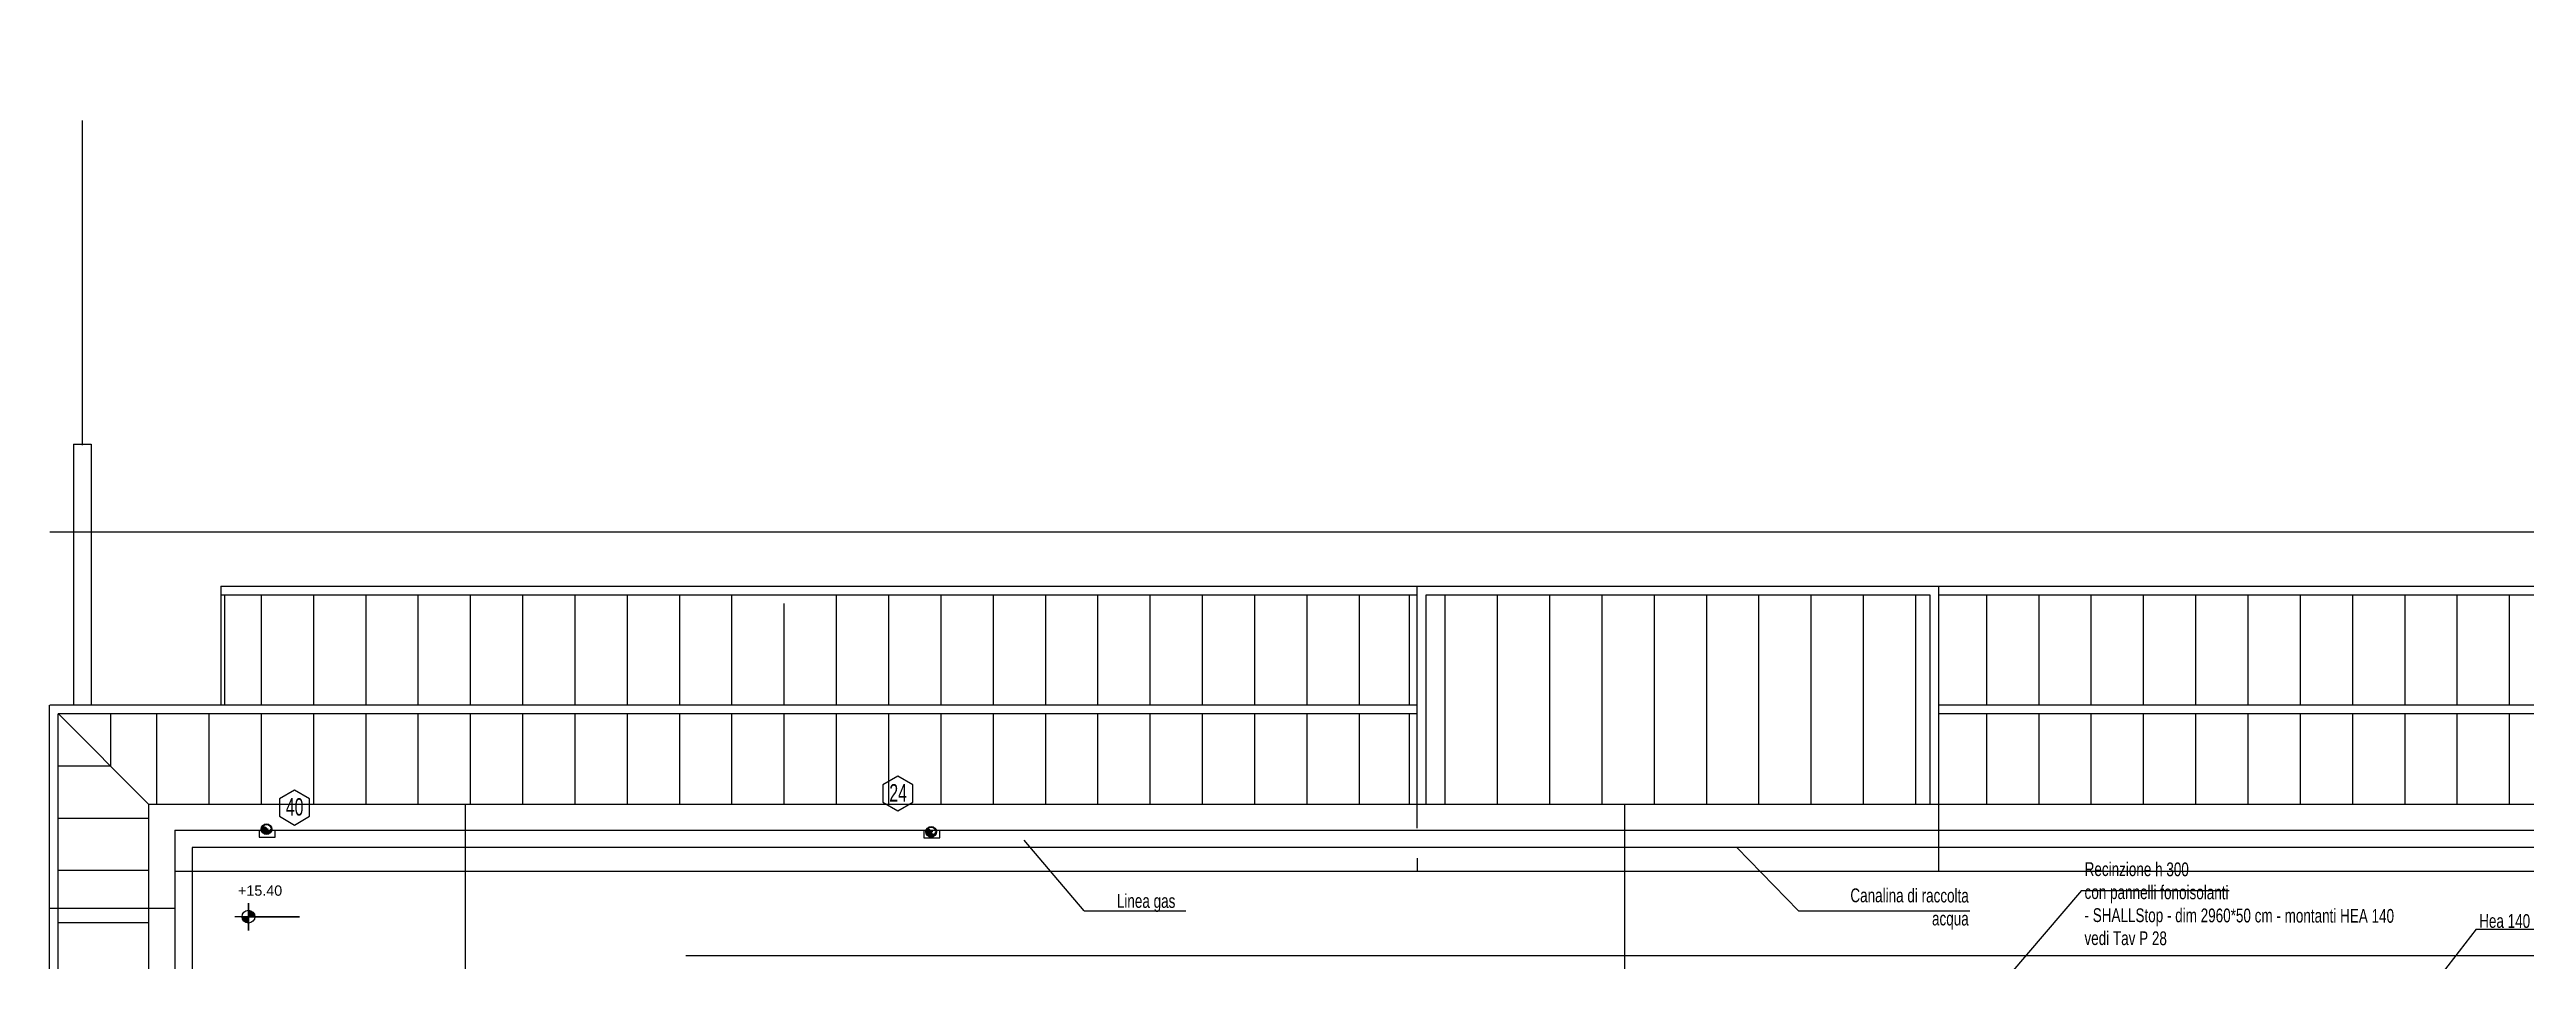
# Model space of a CAD drawing. Header units: millimetres. Extents: x -3782782348 to 131293, y -36553 to 57271.
# Drawn here: x 90182 to 93025, y -17338 to -16291 of the extents above; entities that cross this region are included whole.
import ezdxf

# ---------------------------------------------------------------- set-up
doc = ezdxf.new("R2010")
doc.units = ezdxf.units.MM
doc.header["$LTSCALE"] = 0.01
doc.layers.get('Defpoints').update_dxf_attribs({"color": 253})
for name, color, linetype in [('0_visto', 2, 'Continuous'), ('X_Esterno', 8, 'Continuous'), ('X_FOROMETRIA SCARICO NUMERAZIONE', 6, 'Continuous'), ('X_Proiezini', 1, 'Continuous'), ('X_quote 1', 253, 'Continuous'), ('X_Quote altimetriche', 5, 'Continuous'), ('X_TESTI', 253, 'Continuous')]:
    doc.layers.add(name, color=color, linetype=linetype)
doc.styles.add('Max 50', font='arial.ttf', dxfattribs={"width": 0.65, "height": 0.125})
doc.styles.add('QUOTE', font='simplex.shx', dxfattribs={"width": 0.7})
doc.styles.get("Standard").update_dxf_attribs({"font": 'arial.ttf'})
doc.dimstyles.get("Standard").update_dxf_attribs({"dimscale": 0, "dimtxt": 0.18, "dimasz": 0.18, "dimexe": 0.18, "dimexo": 0.0625, "dimgap": 0.09, "dimtad": 1, "dimdec": 0, "dimzin": 0, "dimdsep": 46, "dimtxsty": 'Standard', "dimcen": 0.09, "dimclrd": 256, "dimclre": 256, "dimclrt": 5, "dimadec": 0, "dimazin": 0, "dimtfac": 1, "dimtdec": 0, "dimtix": 1, "dimtofl": 0, "dimtmove": 2, "dimatfit": 3, "dimfxl": 1, "dimtolj": 1, "dimtzin": 0, "dimarcsym": 0})

# ---------------------------------------------------------------- blocks, each defined once
blk = doc.blocks.new('*D230')
at = {"layer": 'Defpoints', "color": 0, "transparency": 16777216}
for p in [(90182, -17282), (90295.7, -17276.8, 0), (90295.7, -17282)]:
    blk.add_point(p, dxfattribs=at)
at = {"layer": 'X_quote 1', "lineweight": -2, "transparency": 16777216}
blk.add_line((90182.2, -17276.8, 0), (90295.6, -17276.8, 0), dxfattribs=at)
at = {"layer": 'X_quote 1', "transparency": 16777216}
for points in [[(90182.2, -17276.8, 0), (90182.2, -17276.8, 0), (90182, -17276.8, 0)], [(90295.6, -17276.8, 0), (90295.6, -17276.8, 0), (90295.7, -17276.8, 0)]]:
    blk.add_solid(points, dxfattribs=at)
at = {"layer": 'X_quote 1', "color": 5, "transparency": 16777216, "insert": (90238.9, -17276.6, 0), "char_height": 0.18, "attachment_point": 5}
blk.add_mtext('\\A1;114', dxfattribs=at)
blk = doc.blocks.new('*D97')
at = {"layer": 'Defpoints', "color": 0, "transparency": 16777216}
for p in [(90295.7, -17282), (90325.7, -17276.8), (90325.7, -17276.8, 0)]:
    blk.add_point(p, dxfattribs=at)
at = {"layer": 'X_quote 1', "lineweight": -2, "transparency": 16777216}
blk.add_line((90295.9, -17276.8, 0), (90325.6, -17276.8, 0), dxfattribs=at)
at = {"layer": 'X_quote 1', "transparency": 16777216}
for points in [[(90295.9, -17276.8, 0), (90295.9, -17276.8, 0), (90295.7, -17276.8, 0)], [(90325.6, -17276.8, 0), (90325.6, -17276.8, 0), (90325.7, -17276.8, 0)]]:
    blk.add_solid(points, dxfattribs=at)
at = {"layer": 'X_quote 1', "color": 5, "transparency": 16777216, "insert": (90310.7, -17276.6, 0), "char_height": 0.18, "attachment_point": 5}
blk.add_mtext('\\A1;30', dxfattribs=at)
blk = doc.blocks.new('*D311')
at = {"layer": 'Defpoints', "color": 0, "transparency": 16777216}
for p in [(91751.7, -16844.8, 0), (90182.3, -17043.6, 0), (91751.7, -17043.6, 0)]:
    blk.add_point(p, dxfattribs=at)
at = {"layer": 'X_quote 1', "lineweight": -2, "transparency": 16777216}
blk.add_line((90182.5, -16844.8, 0), (91751.6, -16844.8, 0), dxfattribs=at)
at = {"layer": 'X_quote 1', "transparency": 16777216}
for points in [[(90182.5, -16844.8, 0), (90182.5, -16844.9, 0), (90182.3, -16844.8, 0)], [(91751.6, -16844.8, 0), (91751.6, -16844.9, 0), (91751.7, -16844.8, 0)]]:
    blk.add_solid(points, dxfattribs=at)
at = {"layer": 'X_quote 1', "color": 5, "transparency": 16777216, "insert": (90967, -16844.7, 0), "char_height": 0.18, "attachment_point": 5}
blk.add_mtext('\\A1;1569', dxfattribs=at)
blk = doc.blocks.new('*D312')
at = {"layer": 'Defpoints', "color": 0, "transparency": 16777216}
for p in [(92349.7, -16844.8), (91751.7, -16907.1, 0), (92349.7, -16907.1, 0)]:
    blk.add_point(p, dxfattribs=at)
at = {"layer": 'X_quote 1', "lineweight": -2, "transparency": 16777216}
blk.add_line((91751.9, -16844.8), (92349.5, -16844.8), dxfattribs=at)
at = {"layer": 'X_quote 1', "transparency": 16777216}
for points in [[(91751.9, -16844.8), (91751.9, -16844.9), (91751.7, -16844.8)], [(92349.5, -16844.8), (92349.5, -16844.9), (92349.7, -16844.8)]]:
    blk.add_solid(points, dxfattribs=at)
at = {"layer": 'X_quote 1', "color": 5, "transparency": 16777216, "insert": (92050.7, -16844.7), "char_height": 0.18, "attachment_point": 5}
blk.add_mtext('\\A1;598', dxfattribs=at)
blk = doc.blocks.new('*D313')
at = {"layer": 'Defpoints', "color": 0, "transparency": 16777216}
for p in [(94893.1, -16844.8, 0), (92349.7, -16907.1, 0), (94893.1, -16907)]:
    blk.add_point(p, dxfattribs=at)
at = {"layer": 'X_quote 1', "lineweight": -2, "transparency": 16777216}
blk.add_line((92349.9, -16844.8, 0), (94892.9, -16844.8, 0), dxfattribs=at)
at = {"layer": 'X_quote 1', "transparency": 16777216}
for points in [[(92349.9, -16844.8, 0), (92349.9, -16844.9, 0), (92349.7, -16844.8, 0)], [(94892.9, -16844.8, 0), (94892.9, -16844.9, 0), (94893.1, -16844.8, 0)]]:
    blk.add_solid(points, dxfattribs=at)
at = {"layer": 'X_quote 1', "color": 5, "transparency": 16777216, "insert": (93621.4, -16844.7, 0), "char_height": 0.18, "attachment_point": 5}
blk.add_mtext('\\A1;2543', dxfattribs=at)
blk = doc.blocks.new('*D195')
at = {"layer": 'Defpoints', "color": 0, "transparency": 16777216}
for p in [(90659.2, -17187.1), (90659.2, -17187.1, 0), (90674.2, -17207.1)]:
    blk.add_point(p, dxfattribs=at)
at = {"layer": 'X_quote 1', "lineweight": -2, "transparency": 16777216}
blk.add_line((90659.2, -17206.9, 0), (90659.2, -17187.2, 0), dxfattribs=at)
at = {"layer": 'X_quote 1', "transparency": 16777216}
for points in [[(90659.1, -17187.2, 0), (90659.2, -17187.2, 0), (90659.2, -17187.1, 0)], [(90659.1, -17206.9, 0), (90659.2, -17206.9, 0), (90659.2, -17207.1, 0)]]:
    blk.add_solid(points, dxfattribs=at)
at = {"layer": 'X_quote 1', "color": 5, "transparency": 16777216, "insert": (90659, -17197.1, 0), "char_height": 0.18, "attachment_point": 5, "rotation": 90}
blk.add_mtext('\\A1;20', dxfattribs=at)
blk = doc.blocks.new('*D357')
at = {"layer": 'Defpoints', "color": 0, "transparency": 16777216}
for p in [(90659.2, -17157.1), (90659.2, -17157.1, 0), (90659.2, -17187.1)]:
    blk.add_point(p, dxfattribs=at)
at = {"layer": 'X_quote 1', "lineweight": -2, "transparency": 16777216}
blk.add_line((90659.2, -17186.9, 0), (90659.2, -17157.2, 0), dxfattribs=at)
at = {"layer": 'X_quote 1', "transparency": 16777216}
for points in [[(90659.1, -17157.2, 0), (90659.2, -17157.2, 0), (90659.2, -17157.1, 0)], [(90659.1, -17186.9, 0), (90659.2, -17186.9, 0), (90659.2, -17187.1, 0)]]:
    blk.add_solid(points, dxfattribs=at)
at = {"layer": 'X_quote 1', "color": 5, "transparency": 16777216, "insert": (90659, -17172.1, 0), "char_height": 0.18, "attachment_point": 5, "rotation": 90}
blk.add_mtext('\\A1;30', dxfattribs=at)
blk = doc.blocks.new('*D178')
at = {"layer": 'Defpoints', "color": 0, "transparency": 16777216}
for p in [(90659.2, -17207.1, 0), (90674.2, -17207.1), (90674.2, -17570.1, 0)]:
    blk.add_point(p, dxfattribs=at)
at = {"layer": 'X_quote 1', "lineweight": -2, "transparency": 16777216}
blk.add_line((90659.2, -17569.9, 0), (90659.2, -17207.2, 0), dxfattribs=at)
at = {"layer": 'X_quote 1', "transparency": 16777216}
for points in [[(90659.1, -17207.2, 0), (90659.2, -17207.2, 0), (90659.2, -17207.1, 0)], [(90659.1, -17569.9, 0), (90659.2, -17569.9, 0), (90659.2, -17570.1, 0)]]:
    blk.add_solid(points, dxfattribs=at)
at = {"layer": 'X_quote 1', "color": 5, "transparency": 16777216, "insert": (90650, -17363.9, 0), "char_height": 0.18, "attachment_point": 5, "rotation": 90}
blk.add_mtext('\\A1;363', dxfattribs=at)
blk = doc.blocks.new('*D111')
at = {"layer": 'Defpoints', "color": 0, "transparency": 16777216}
for p in [(90940.8, 3200.2), (90940.8, 3200.2), (90920.8, -17669.4, 0)]:
    blk.add_point(p, dxfattribs=at)
at = {"layer": 'X_quote 1', "lineweight": -2, "transparency": 16777216}
blk.add_line((90921, 3200.2), (90940.6, 3200.2), dxfattribs=at)
at = {"layer": 'X_quote 1', "transparency": 16777216}
for points in [[(90921, 3200.2), (90921, 3200.1), (90920.8, 3200.2)], [(90940.6, 3200.2), (90940.6, 3200.1), (90940.8, 3200.2)]]:
    blk.add_solid(points, dxfattribs=at)
at = {"layer": 'X_quote 1', "color": 5, "transparency": 16777216, "insert": (90930.8, 3200.3), "char_height": 0.18, "attachment_point": 5}
blk.add_mtext('\\A1;20', dxfattribs=at)
blk = doc.blocks.new('*D202')
at = {"layer": 'Defpoints', "color": 0, "transparency": 16777216}
for p in [(90965.7, 2640.1), (90965.7, 2640.1), (90945.7, -18229.5, 0)]:
    blk.add_point(p, dxfattribs=at)
at = {"layer": 'X_quote 1', "lineweight": -2, "transparency": 16777216}
blk.add_line((90945.9, 2640.1), (90965.5, 2640.1), dxfattribs=at)
at = {"layer": 'X_quote 1', "transparency": 16777216}
for points in [[(90945.9, 2640.1), (90945.9, 2640), (90945.7, 2640.1)], [(90965.5, 2640.1), (90965.5, 2640), (90965.7, 2640.1)]]:
    blk.add_solid(points, dxfattribs=at)
at = {"layer": 'X_quote 1', "color": 5, "transparency": 16777216, "insert": (90955.7, 2640.3), "char_height": 0.18, "attachment_point": 5}
blk.add_mtext('\\A1;20', dxfattribs=at)
blk = doc.blocks.new('colonna')
at = {"ltscale": 20}
h = blk.add_hatch(color=256, dxfattribs=at)
h.paths.add_polyline_path([(793.702, -32.366, -1), (793.58, -32.367, -1)])
h.paths.add_polyline_path([(793.586, -32.367, 1), (793.695, -32.366, 1)], flags=16)
blk.add_hatch(color=256).paths.add_polyline_path([(793.692, -32.366, -1), (793.59, -32.367, -1), (793.641, -32.366, 1)])
at = {"color": 2}
for p, q in [((793.661, -32.366), (793.62, -32.367)), ((793.641, -32.387), (793.64, -32.346))]:
    blk.add_line(p, q, dxfattribs=at)
at = {"color": 7}
for radius in [0.0611, 0.0543]:
    blk.add_circle((793.641, -32.366), radius, dxfattribs=at)
at = {"color": 2}
for centre, start, end in [((793.615, -32.367), 0.5919, 180.5919), ((793.666, -32.366), 180.5919, 0.5919)]:
    blk.add_arc(centre, 0.0255, start, end, dxfattribs=at)
blk = doc.blocks.new('*D436')
at = {"layer": '0_visto', "lineweight": -2, "transparency": 16777216}
for p, q in [((91981.3, -17157.1, 0), (91989.5, -17157.1, 0)), ((91989.3, -17157.2, 0), (91989.3, -17186.9, 0)), ((91981.3, -17187.1, 0), (91989.5, -17187.1, 0))]:
    blk.add_line(p, q, dxfattribs=at)
at = {"layer": '0_visto', "transparency": 16777216}
for points in [[(91989.3, -17157.2, 0), (91989.3, -17157.2, 0), (91989.3, -17157.1, 0)], [(91989.3, -17186.9, 0), (91989.3, -17186.9, 0), (91989.3, -17187.1, 0)]]:
    blk.add_solid(points, dxfattribs=at)
at = {"layer": 'Defpoints', "color": 0, "transparency": 16777216}
for p in [(91981.3, -17157.1), (91981.3, -17187.1), (91989.3, -17187.1, 0)]:
    blk.add_point(p, dxfattribs=at)
at = {"layer": '0_visto', "color": 5, "transparency": 16777216, "insert": (91989.1, -17172.1, 0), "char_height": 0.18, "attachment_point": 5, "rotation": 90}
blk.add_mtext('\\A1;30', dxfattribs=at)
blk = doc.blocks.new('*D438')
at = {"layer": 'Defpoints', "color": 0, "transparency": 16777216}
for p in [(93904.7, -17331, 0), (90912.1, -17371.4), (93904.7, -17371.4)]:
    blk.add_point(p, dxfattribs=at)
at = {"layer": 'X_quote 1', "lineweight": -2, "transparency": 16777216}
blk.add_line((90912.3, -17331, 0), (93904.5, -17331, 0), dxfattribs=at)
at = {"layer": 'X_quote 1', "transparency": 16777216}
for points in [[(90912.3, -17331, 0), (90912.3, -17331.1, 0), (90912.1, -17331, 0)], [(93904.5, -17331, 0), (93904.5, -17331.1, 0), (93904.7, -17331, 0)]]:
    blk.add_solid(points, dxfattribs=at)
at = {"layer": 'X_quote 1', "color": 5, "transparency": 16777216, "insert": (92408.4, -17330.9, 0), "char_height": 0.18, "attachment_point": 5}
blk.add_mtext('\\A1;2993', dxfattribs=at)
blk = doc.blocks.new('*D439')
at = {"layer": 'Defpoints', "color": 0, "transparency": 16777216}
for p in [(92004.3, -17187.1, 0), (91989.3, -17372.6, 0), (92006.7, -17372.6, 0)]:
    blk.add_point(p, dxfattribs=at)
at = {"layer": 'X_quote 1', "lineweight": -2, "transparency": 16777216}
blk.add_line((91989.3, -17187.2, 0), (91989.3, -17372.4, 0), dxfattribs=at)
at = {"layer": 'X_quote 1', "transparency": 16777216}
for points in [[(91989.3, -17187.2, 0), (91989.3, -17187.2, 0), (91989.3, -17187.1, 0)], [(91989.3, -17372.4, 0), (91989.3, -17372.4, 0), (91989.3, -17372.6, 0)]]:
    blk.add_solid(points, dxfattribs=at)
at = {"layer": 'X_quote 1', "color": 5, "transparency": 16777216, "insert": (91989.1, -17279.8, 0), "char_height": 0.18, "attachment_point": 5, "rotation": 90}
blk.add_mtext('\\A1;186', dxfattribs=at)
blk = doc.blocks.new('*D403')
at = {"layer": 'Defpoints', "color": 0, "transparency": 16777216}
for p in [(90325.7, -17187.1), (91751.7, -17184.8, 0), (91751.7, -17234.1, 0)]:
    blk.add_point(p, dxfattribs=at)
at = {"layer": 'X_quote 1', "lineweight": -2, "transparency": 16777216}
blk.add_line((90325.9, -17234.1, 0), (91751.6, -17234.1, 0), dxfattribs=at)
at = {"layer": 'X_quote 1', "transparency": 16777216}
for points in [[(90325.9, -17234.1, 0), (90325.9, -17234.1, 0), (90325.7, -17234.1, 0)], [(91751.6, -17234.1, 0), (91751.6, -17234.1, 0), (91751.7, -17234.1, 0)]]:
    blk.add_solid(points, dxfattribs=at)
at = {"layer": 'X_quote 1', "color": 5, "transparency": 16777216, "insert": (91038.7, -17233.9, 0), "char_height": 0.18, "attachment_point": 5}
blk.add_mtext('\\A1;1426', dxfattribs=at)
blk = doc.blocks.new('*D404')
at = {"layer": 'Defpoints', "color": 0, "transparency": 16777216}
for p in [(92349.7, -17184.2, 0), (91751.7, -17219.1, 0), (92349.7, -17234.1, 0)]:
    blk.add_point(p, dxfattribs=at)
at = {"layer": 'X_quote 1', "lineweight": -2, "transparency": 16777216}
for p, q in [((92349.7, -17184.2, 0), (92349.7, -17234.3, 0)), ((91751.7, -17219.2, 0), (91751.7, -17234.3, 0)), ((91751.9, -17234.1, 0), (92349.5, -17234.1, 0))]:
    blk.add_line(p, q, dxfattribs=at)
at = {"layer": 'X_quote 1', "transparency": 16777216}
for points in [[(91751.9, -17234.1, 0), (91751.9, -17234.1, 0), (91751.7, -17234.1, 0)], [(92349.5, -17234.1, 0), (92349.5, -17234.1, 0), (92349.7, -17234.1, 0)]]:
    blk.add_solid(points, dxfattribs=at)
at = {"layer": 'X_quote 1', "color": 5, "transparency": 16777216, "insert": (92050.7, -17233.9, 0), "char_height": 0.18, "attachment_point": 5}
blk.add_mtext('\\A1;598', dxfattribs=at)
blk = doc.blocks.new('*D405')
at = {"layer": 'Defpoints', "color": 0, "transparency": 16777216}
for p in [(92349.7, -17184.2, 0), (124353.7, -17187.1), (124353.7, -17234.1, 0)]:
    blk.add_point(p, dxfattribs=at)
at = {"layer": 'X_quote 1', "lineweight": -2, "transparency": 16777216}
for p, q in [((92349.7, -17184.2, 0), (92349.7, -17234.3, 0)), ((124353.7, -17187.1, 0), (124353.7, -17234.3, 0)), ((92349.9, -17234.1, 0), (124353.5, -17234.1, 0))]:
    blk.add_line(p, q, dxfattribs=at)
at = {"layer": 'X_quote 1', "transparency": 16777216}
for points in [[(92349.9, -17234.1, 0), (92349.9, -17234.1, 0), (92349.7, -17234.1, 0)], [(124353.5, -17234.1, 0), (124353.5, -17234.1, 0), (124353.7, -17234.1, 0)]]:
    blk.add_solid(points, dxfattribs=at)
at = {"layer": 'X_quote 1', "color": 5, "transparency": 16777216, "insert": (108351.7, -17233.9, 0), "char_height": 0.18, "attachment_point": 5}
blk.add_mtext('\\A1;32004', dxfattribs=at)
blk = doc.blocks.new('quota altim')
at = {"layer": 'X_Quote altimetriche', "ltscale": 4}
h = blk.add_hatch(color=256, dxfattribs=at)
h.paths.add_polyline_path([(0, 18.7), (0, 0), (18.7, 0, 0.414214)])
h.paths.add_polyline_path([(0, 0), (-18.7, 0, 0.414214), (0, -18.7)])
blk.add_lwpolyline([(0, 0), (0, 40), (0, 40), (0, -40), (0, -40), (0, 0), (40, 0), (149.3, 0), (0, 0), (-40, 0), (-40, 0)], dxfattribs=at)
blk.add_circle((0, 0), 18.7, dxfattribs=at)

msp = doc.modelspace()

# ---------------------------------------------------------------- linework, layer by layer
at = {"layer": 'X_Esterno'}
for p, q in [((90219.7, -16745.4), (90219.7, -16372.7, 0)), ((90209.7, -16744.3), (90219.7, -16744.3, 0)), ((90209.7, -16744.3), (90209.7, -17043.6, 0)), ((90219.7, -16744.3, 0), (90229.7, -16744.3)), ((90229.7, -16744.3), (90229.7, -17043.6, 0)), ((90378.7, -16907.1, 0), (90378.7, -17043.6, 0)), ((90383.2, -17043.6, 0), (90383.2, -16917.1, 0)), ((90425.2, -17043.6, 0), (90425.2, -16917.1, 0)), ((90485.2, -17043.6, 0), (90485.2, -16917.1, 0)), ((90545.2, -17043.6, 0), (90545.2, -16917.1, 0)), ((90605.2, -17043.6, 0), (90605.2, -16917.1, 0)), ((90605.2, -17043.6, 0), (90605.2, -16917.1, 0)), ((90665.2, -17043.6, 0), (90665.2, -16917.1, 0)), ((90725.2, -17043.6, 0), (90725.2, -16917.1, 0)), ((90785.2, -17043.6, 0), (90785.2, -16917.1, 0)), ((90845.2, -17043.6, 0), (90845.2, -16917.1, 0)), ((90905.2, -17043.6, 0), (90905.2, -16917.1, 0)), ((90965.2, -17043.6, 0), (90965.2, -16917.1, 0)), ((91025.2, -17043.6, 0), (91025.2, -16927, 0)), ((91085.2, -17043.6, 0), (91085.2, -16917.1, 0)), ((91145.2, -17043.6, 0), (91145.2, -16917.1, 0)), ((91205.2, -17043.6, 0), (91205.2, -16917.1, 0)), ((91265.2, -17043.6, 0), (91265.2, -16917.1, 0)), ((91325.2, -17043.6, 0), (91325.2, -16917.1, 0)), ((91385.2, -17043.6, 0), (91385.2, -16917.1, 0)), ((91445.2, -17043.6, 0), (91445.2, -16917.1, 0)), ((91445.2, -17043.6, 0), (91445.2, -16917.1, 0)), ((91505.2, -17043.6, 0), (91505.2, -16917.1, 0)), ((91565.2, -17043.6, 0), (91565.2, -16917.1, 0)), ((91625.2, -17043.6, 0), (91625.2, -16917.1, 0)), ((91685.2, -17043.6, 0), (91685.2, -16917.1, 0)), ((91742.7, -17043.6, 0), (91742.7, -16917.1, 0)), ((91742.7, -17043.6, 0), (91742.7, -16917.1, 0)), ((91783.8, -17158.2, 0), (91783.8, -16917.1, 0)), ((91843.8, -17158.2, 0), (91843.8, -16917.1, 0)), ((91903.8, -17158.2, 0), (91903.8, -16917.1, 0)), ((91963.8, -17158.2, 0), (91963.8, -16917.1, 0)), ((92023.8, -17158.2, 0), (92023.8, -16917.1, 0)), ((92023.8, -17158.2, 0), (92023.8, -16917.1, 0)), ((92083.8, -17158.2, 0), (92083.8, -16917.1, 0)), ((92143.8, -17158.2, 0), (92143.8, -16917.1, 0)), ((92143.8, -17158.2, 0), (92143.8, -16917.1, 0)), ((92203.8, -17158.2, 0), (92203.8, -16917.1, 0)), ((92263.8, -17158.2, 0), (92263.8, -16917.1, 0)), ((92323.8, -17158.2, 0), (92323.8, -16917.1, 0)), ((92405.2, -17043.6, 0), (92405.2, -16917.1, 0)), ((92465.2, -17043.6, 0), (92465.2, -16917.1, 0)), ((92465.2, -17043.6, 0), (92465.2, -16917.1, 0)), ((92525.2, -17043.6, 0), (92525.2, -16917.1, 0)), ((92585.2, -17043.6, 0), (92585.2, -16917.1, 0)), ((92645.2, -17043.6, 0), (92645.2, -16917.1, 0)), ((92705.2, -17043.6, 0), (92705.2, -16917.1, 0)), ((92705.2, -17043.6, 0), (92705.2, -16917.1, 0)), ((92765.2, -17043.6, 0), (92765.2, -16917.1, 0)), ((92825.2, -17043.6, 0), (92825.2, -16917, 0)), ((92885.2, -17043.6, 0), (92885.2, -16917, 0)), ((92945.2, -17043.6, 0), (92945.2, -16917, 0)), ((92945.2, -17043.6, 0), (92945.2, -16917, 0)), ((93005.2, -17043.6, 0), (93005.2, -16917, 0)), ((90295.7, -17157.1), (90192.3, -17053.6)), ((90252.3, -17113.6), (90252.3, -17053.6)), ((90252.3, -17113.6), (90252.3, -17053.6)), ((90305.2, -17157.4, 0), (90305.2, -17053.6, 0)), ((90365.2, -17157.4, 0), (90365.2, -17053.6, 0)), ((90425.2, -17157.4, 0), (90425.2, -17053.6, 0)), ((90485.2, -17157.4, 0), (90485.2, -17053.6, 0)), ((90545.2, -17157.4, 0), (90545.2, -17053.6, 0)), ((90605.2, -17157.4, 0), (90605.2, -17053.6, 0)), ((90605.2, -17157.4, 0), (90605.2, -17053.6, 0)), ((90665.2, -17157.4, 0), (90665.2, -17053.6, 0)), ((90725.2, -17157.4, 0), (90725.2, -17053.6, 0)), ((90785.2, -17157.4, 0), (90785.2, -17053.6, 0)), ((90845.2, -17157.4, 0), (90845.2, -17053.6, 0)), ((90905.2, -17157.4, 0), (90905.2, -17053.6, 0)), ((90965.2, -17157.4, 0), (90965.2, -17053.6, 0)), ((91025.2, -17157.4, 0), (91025.2, -17053.6, 0)), ((91025.2, -17157.4, 0), (91025.2, -17053.6, 0)), ((91085.2, -17157.4, 0), (91085.2, -17053.6, 0)), ((91145.2, -17157.4, 0), (91145.2, -17053.6, 0)), ((91205.2, -17157.4, 0), (91205.2, -17053.6, 0)), ((91265.2, -17157.4, 0), (91265.2, -17053.6, 0)), ((91325.2, -17157.4, 0), (91325.2, -17053.6, 0)), ((91385.2, -17157.4, 0), (91385.2, -17053.6, 0)), ((91445.2, -17157.4, 0), (91445.2, -17053.6, 0)), ((91445.2, -17157.4, 0), (91445.2, -17053.6, 0)), ((91505.2, -17157.4, 0), (91505.2, -17053.6, 0)), ((91565.2, -17157.4, 0), (91565.2, -17053.6, 0)), ((91625.2, -17157.4, 0), (91625.2, -17053.6, 0)), ((91685.2, -17157.4, 0), (91685.2, -17053.6, 0)), ((91742.7, -17157.4, 0), (91742.7, -17053.6, 0)), ((91742.7, -17157.4, 0), (91742.7, -17053.6, 0)), ((92405.2, -17157.4, 0), (92405.2, -17053.6, 0)), ((92465.2, -17157.4, 0), (92465.2, -17053.6, 0)), ((92525.2, -17157.4, 0), (92525.2, -17053.6, 0)), ((92525.2, -17157.4, 0), (92525.2, -17053.6, 0)), ((92585.2, -17157.4, 0), (92585.2, -17053.6, 0)), ((92645.2, -17158, 0), (92645.2, -17054.2, 0)), ((92705.2, -17158, 0), (92705.2, -17054.2, 0)), ((92765.2, -17157.7, 0), (92765.2, -17053.9, 0)), ((92825.2, -17157.7, 0), (92825.2, -17053.9, 0)), ((92885.2, -17157.4, 0), (92885.2, -17053.6, 0)), ((92945.2, -17157.4, 0), (92945.2, -17053.6, 0)), ((93005.2, -17157.4, 0), (93005.2, -17053.6, 0)), ((90252.3, -17113.6), (90192, -17113.6)), ((90295.7, -17173.6), (90192, -17173.6)), ((90345.7, -17207.1), (90345.7, -21101.1)), ((92590.3, -17207.1), (90345.7, -17207.1)), ((92620.3, -17207.1), (92590.3, -17207.1)), ((93894.7, -17207.1), (92620.3, -17207.1)), ((90295.7, -17233.6), (90192, -17233.6)), ((90295.7, -17293.6), (90192, -17293.6))]:
    msp.add_line(p, q, dxfattribs=at)
at = {"layer": 'X_Esterno', "elevation": 0}
for points in [[(90378.7, -16907.1), (92594.3, -16907.1)], [(91795.7, -16907), (92305.7, -16907.1)], [(92594.3, -16907.1), (94893.1, -16907)], [(90378.7, -16917.1), (91751.7, -16917.1)], [(92349.7, -16917.1), (96348.4, -16917)]]:
    msp.add_lwpolyline(points, dxfattribs=at)
at = {"layer": 'X_FOROMETRIA SCARICO NUMERAZIONE', "elevation": 0}
for points in [[(91138.4, -17155.1), (91155.7, -17165), (91172.9, -17155.1), (91172.9, -17135.1), (91155.7, -17125.1), (91138.4, -17135.1)], [(90445.8, -17171.2), (90463.1, -17181.2), (90480.4, -17171.2), (90480.4, -17151.2), (90463.1, -17141.3), (90445.8, -17151.2)]]:
    msp.add_lwpolyline(points, close=True, dxfattribs=at)
at = {"layer": 'X_Proiezini', "ltscale": 0.5}
for p, q in [((90182, -17497.1), (90182, -17043.6)), ((91008.7, -17043.6, 0), (90182.3, -17043.6, 0)), ((91018.7, -17053.6, 0), (90192, -17053.6, 0)), ((90192, -17497.1), (90192, -17053.6)), ((91751.7, -17043.6, 0), (91008.7, -17043.6, 0)), ((91751.7, -17053.6, 0), (91018.7, -17053.6, 0)), ((92594.3, -17043.6, 0), (92349.7, -17043.6, 0)), ((92594.3, -17053.6, 0), (92349.7, -17053.6, 0)), ((94893.1, -17043.6, 0), (92594.3, -17043.6, 0)), ((94893.1, -17053.6, 0), (92594.3, -17053.6, 0)), ((90295.7, -17157.1), (94397.8, -17157.1)), ((90325.7, -17187.1), (90325.7, -21121.1)), ((90325.7, -17187.1), (96348.4, -17187.1))]:
    msp.add_line(p, q, dxfattribs=at)
at = {"layer": 'X_Proiezini', "ltscale": 0.5, "elevation": 0}
for points in [[(91751.7, -17184.8), (91751.7, -16907.1), (92349.7, -16907.1), (92349.7, -17184.2)], [(91761.7, -17157.1), (91761.7, -16917.1), (92339.7, -16917.1), (92339.7, -17157.1)]]:
    msp.add_lwpolyline(points, dxfattribs=at)
at = {"layer": 'X_Proiezini', "ltscale": 0.5}
msp.add_lwpolyline([(90295.7, -17157.1), (90295.7, -21151.1), (93147.2, -21151.1)], dxfattribs=at)
at = {"layer": 'X_Proiezini', "color": 1}
for points in [[(90422.6, -17187.1), (90422.6, -17195.2), (90441, -17195.2), (90441, -17187.1)], [(91185.2, -17187.1), (91185.2, -17195.8), (91203.7, -17195.8), (91203.7, -17187.1)]]:
    msp.add_lwpolyline(points, dxfattribs=at)
at = {"layer": 'X_TESTI'}
for p, q in [((91369.4, -17279.7, 0), (91300.7, -17198.7, 0)), ((92118.3, -17207.1), (92189, -17279.7, 0)), ((91369.4, -17279.7, 0), (91486, -17279.7, 0)), ((92189, -17279.7, 0), (92385.7, -17279.7, 0)), ((92513.8, -17256.3, 0), (92410.3, -17377.7, 0)), ((92513.8, -17256.3, 0), (92683.3, -17256.3, 0)), ((92966.8, -17300.9, 0), (92908.4, -17376.5)), ((92966.8, -17300.9, 0), (93040.6, -17300.9, 0))]:
    msp.add_line(p, q, dxfattribs=at)

# ---------------------------------------------------------------- block references
at = {"layer": 'X_FOROMETRIA SCARICO NUMERAZIONE', "xscale": 100, "yscale": 100, "zscale": 100}
for p in [(11066.9, -13949.4, 0), (11829.7, -13952.5, 0)]:
    msp.add_blockref('colonna', p, dxfattribs=at)
at = {"layer": 'X_Quote altimetriche', "xscale": 0.3919999999943684, "yscale": 0.3919999999943684, "zscale": 0.3919999999943684}
msp.add_blockref('quota altim', (90410.3, -17286.4, 0), dxfattribs=at)

# ---------------------------------------------------------------- texts
at = {"layer": 'X_FOROMETRIA SCARICO NUMERAZIONE', "char_height": 20, "width": 96.623, "attachment_point": 1, "style": 'Max 50'}
for s, insert in [('{24}', (91145.8, -17134.3, 0)), ('{40}', (90453.2, -17150.4, 0))]:
    msp.add_mtext(s, dxfattribs=dict(at, insert=insert))
at = {"layer": 'X_Quote altimetriche', "ltscale": 4, "insert": (90398.3, -17250.6, 0), "char_height": 11.76, "width": 112.799, "attachment_point": 1}
msp.add_mtext('{\\fArial|b0|i0|c0|p34;+15.40}', dxfattribs=at)
at = {"layer": 'X_TESTI', "char_height": 1.452, "rotation": 359.8509, "style": 'QUOTE'}
for s, insert, width, attachment_point in [('{\\fArial|b0|i0|c0|p34;\\H10.9x;Recinzione h 300 \\Pcon pannelli fonoisolanti\\P- SHALLStop - dim 2960*50 cm - montanti HEA 140\\Pvedi Tav P 28 }', (92517.3, -17319.1, 0), 568.167, 7), ('{\\fArial|b0|i0|c0|p34;\\H10.9x;Canalina di raccolta\\Pacqua}', (92384.5, -17301.3, 0), 214.705, 9), ('{\\fArial|b0|i0|c0|p34;\\H10.9x;Linea gas}', (91474, -17281.1, 0), 214.705, 9), ('{\\fArial|b0|i0|c0|p34;\\H10.9x;Hea 140}', (92970.3, -17299.4, 0), 568.167, 7)]:
    msp.add_mtext(s, dxfattribs=dict(at, insert=insert, width=width, attachment_point=attachment_point))

# ---------------------------------------------------------------- dimensions: what is measured, and where the dimension line sits
at = {"layer": '0_visto'}
dim = msp.add_linear_dim(base=(91989.3, -17187.1, 0), p1=(91981.3, -17157.1), p2=(91981.3, -17187.1), angle=90, dimstyle='Standard', override={"dimscale": 1}, dxfattribs=at)
dim.commit()
dim.dimension.update_dxf_attribs({"geometry": '*D436', "text_midpoint": (91989.1, -17172.1, 0)})
at = {"layer": 'X_quote 1'}
for base, p1, p2, override, picture, middle in [((90940.8, 3200.2, 0), (90920.8, -17669.4, 0), (90940.8, 3200.2, 0), {"dimscale": 1, "dimse1": 1, "dimse2": 1}, '*D111', (90930.8, 3200.3, 0)), ((90965.7, 2640.1, 0), (90945.7, -18229.5, 0), (90965.7, 2640.1, 0), {"dimscale": 1, "dimse1": 1, "dimse2": 1}, '*D202', (90955.7, 2640.3, 0)), ((91751.7, -16844.8, 0), (90182.3, -17043.6, 0), (91751.7, -17043.6, 0), {"dimscale": 1, "dimse1": 1, "dimse2": 1}, '*D311', (90967, -16844.7, 0)), ((92349.7, -16844.8, 0), (91751.7, -16907.1, 0), (92349.7, -16907.1, 0), {"dimscale": 1, "dimse1": 1, "dimse2": 1}, '*D312', (92050.7, -16844.7, 0)), ((94893.1, -16844.8, 0), (92349.7, -16907.1, 0), (94893.1, -16907), {"dimscale": 1, "dimse1": 1, "dimse2": 1}, '*D313', (93621.4, -16844.7, 0)), ((91751.7, -17234.1, 0), (90325.7, -17187.1), (91751.7, -17184.8, 0), {"dimscale": 1, "dimse1": 1, "dimse2": 1}, '*D403', (91038.7, -17233.9, 0)), ((92349.7, -17234.1, 0), (91751.7, -17219.1, 0), (92349.7, -17184.2, 0), {"dimscale": 1}, '*D404', (92050.7, -17233.9, 0)), ((124353.7, -17234.1, 0), (92349.7, -17184.2, 0), (124353.7, -17187.1), {"dimscale": 1}, '*D405', (108351.7, -17233.9, 0)), ((90295.7, -17276.8, 0), (90182, -17282), (90295.7, -17282), {"dimscale": 1, "dimse1": 1, "dimse2": 1}, '*D230', (90238.9, -17276.6, 0)), ((90325.7, -17276.8, 0), (90295.7, -17282), (90325.7, -17276.8), {"dimscale": 1, "dimse1": 1, "dimse2": 1}, '*D97', (90310.7, -17276.6, 0)), ((93904.7, -17331, 0), (90912.1, -17371.4), (93904.7, -17371.4), {"dimscale": 1, "dimse1": 1, "dimse2": 1}, '*D438', (92408.4, -17330.9, 0))]:
    dim = msp.add_linear_dim(base=base, p1=p1, p2=p2, dimstyle='Standard', override=override, dxfattribs=at)
    dim.commit()
    dim.dimension.update_dxf_attribs({"geometry": picture, "text_midpoint": middle})
for base, p1, p2, picture, middle in [((90659.2, -17157.1, 0), (90659.2, -17187.1), (90659.2, -17157.1), '*D357', (90659, -17172.1, 0)), ((90659.2, -17187.1, 0), (90674.2, -17207.1), (90659.2, -17187.1), '*D195', (90659, -17197.1, 0)), ((91989.2886, -17372.5733, 0), (92004.2886, -17187.0559, 0), (92006.6827, -17372.5733, 0), '*D439', (91989.1067, -17279.8146, 0))]:
    dim = msp.add_linear_dim(base=base, p1=p1, p2=p2, angle=90, dimstyle='Standard', override={"dimscale": 1, "dimse1": 1, "dimse2": 1}, dxfattribs=at)
    dim.commit()
    dim.dimension.update_dxf_attribs({"geometry": picture, "text_midpoint": middle})
dim = msp.add_linear_dim(base=(90659.2, -17207.1, 0), p1=(90674.2, -17570.1, 0), p2=(90674.2, -17207.1), angle=90, dimstyle='Standard', override={"dimscale": 1, "dimse1": 1, "dimse2": 1}, dxfattribs=at)
dim.commit()
dim.dimension.update_dxf_attribs({"geometry": '*D178', "text_midpoint": (90650, -17363.9, 0), "dimtype": 160})

doc.saveas('drawing.dxf')
